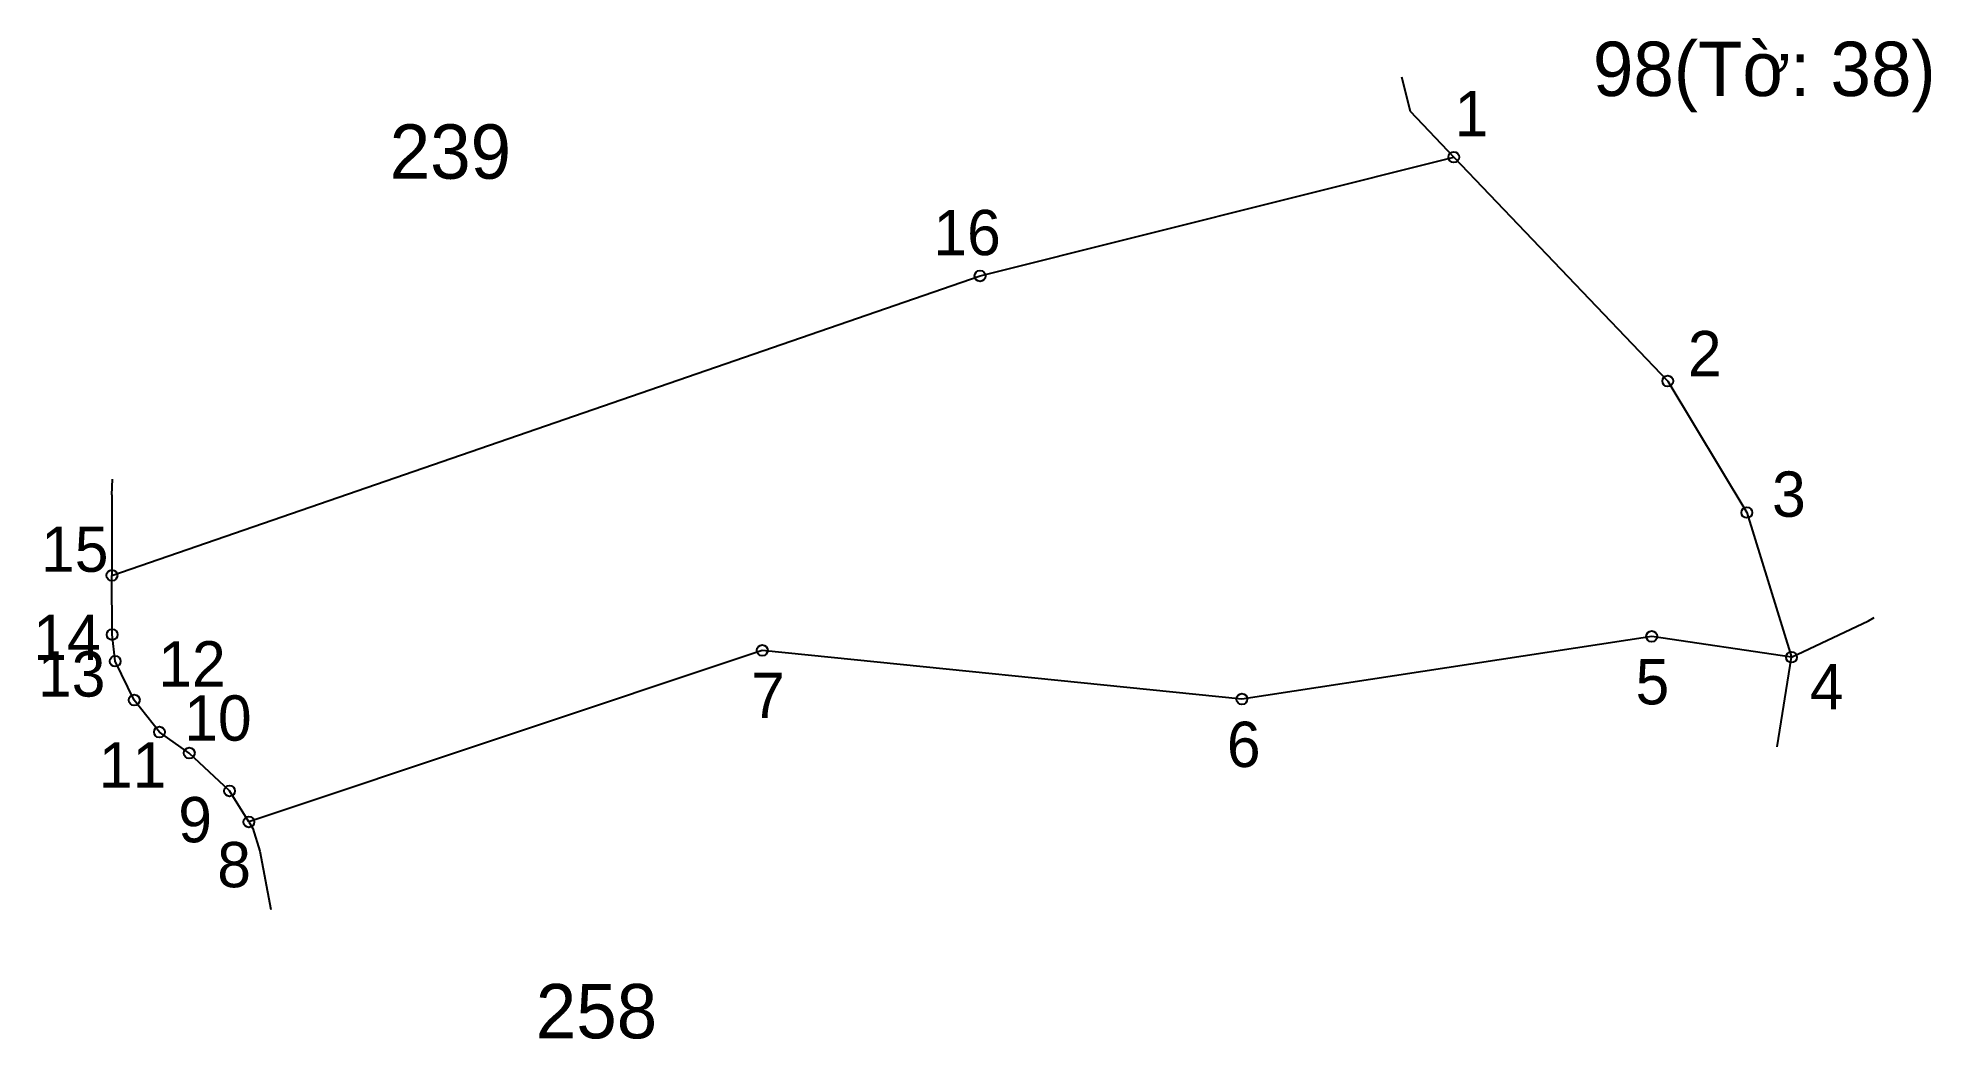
# Model space of a CAD drawing. Extents: x 547566 to 547864, y 1821283 to 1821440.
import ezdxf

# ---------------------------------------------------------------- set-up
doc = ezdxf.new("R2010")
doc.units = 0
for name, color, linetype in [('CanhThua', 7, 'Continuous'), ('MocDinhThua', 7, 'Continuous'), ('NhanTuCan', 7, 'Continuous'), ('RauThua', 7, 'Continuous'), ('SoHieuDinhThua', 7, 'Continuous')]:
    doc.layers.add(name, color=color, linetype=linetype)

msp = doc.modelspace()

# ---------------------------------------------------------------- linework, layer by layer
at = {"layer": 'CanhThua'}
for p, q in [((547714.66, 1821403.01), (547789.22, 1821421.71)), ((547789.22, 1821421.71), (547822.89, 1821386.46)), ((547578.06, 1821355.88), (547714.66, 1821403.01)), ((547822.89, 1821386.46), (547835.33, 1821365.77)), ((547835.33, 1821365.77), (547842.36, 1821343)), ((547578.09, 1821346.56), (547578.06, 1821355.88)), ((547578.57, 1821342.37), (547578.09, 1821346.56)), ((547820.37, 1821346.28), (547755.87, 1821336.42)), ((547842.36, 1821343), (547820.37, 1821346.28)), ((547581.57, 1821336.26), (547578.57, 1821342.37)), ((547680.4, 1821344.08), (547599.6, 1821317.07)), ((547755.87, 1821336.42), (547680.4, 1821344.08)), ((547585.53, 1821331.22), (547581.57, 1821336.26)), ((547590.22, 1821327.91), (547585.53, 1821331.22)), ((547596.56, 1821321.95), (547590.22, 1821327.91)), ((547599.6, 1821317.07), (547596.56, 1821321.95))]:
    msp.add_line(p, q, dxfattribs=at)
at = {"layer": 'MocDinhThua'}
for centre in [(547789.22, 1821421.71), (547714.66, 1821403.01), (547822.89, 1821386.46), (547835.33, 1821365.77), (547578.06, 1821355.88), (547578.09, 1821346.56), (547680.4, 1821344.08), (547820.37, 1821346.28), (547578.57, 1821342.37), (547842.36, 1821343), (547581.57, 1821336.26), (547755.87, 1821336.42), (547585.53, 1821331.22), (547590.22, 1821327.91), (547596.56, 1821321.95), (547599.6, 1821317.07)]:
    msp.add_circle(centre, 0.856, dxfattribs=at)
at = {"layer": 'RauThua'}
for p, q in [((547780.97, 1821434.34), (547782.33, 1821428.93)), ((547780.97, 1821434.34), (547782.33, 1821428.93)), ((547782.33, 1821428.93), (547789.22, 1821421.71)), ((547782.33, 1821428.93), (547789.22, 1821421.71)), ((547578.02, 1821368.57), (547578.15, 1821371)), ((547578.02, 1821368.57), (547578.06, 1821355.88)), ((547842.36, 1821343), (547854.48, 1821348.71)), ((547854.48, 1821348.71), (547855.36, 1821349.24)), ((547840.13, 1821328.91), (547842.36, 1821343)), ((547599.6, 1821317.07), (547600.25, 1821316.02)), ((547600.25, 1821316.02), (547601.33, 1821312.47)), ((547601.33, 1821312.47), (547603.05, 1821303.29))]:
    msp.add_line(p, q, dxfattribs=at)

# ---------------------------------------------------------------- texts
at = {"layer": 'NhanTuCan'}
for s, p in [('98(Tờ: 38)', (547811.11, 1821431.33)), ('239', (547621.77, 1821418.31)), ('258', (547644.76, 1821283.01))]:
    msp.add_text(s, height=8.557, dxfattribs=at).set_placement(p)
at = {"layer": 'SoHieuDinhThua'}
for s, height, p in [('1', 7.13, (547789.35, 1821425)), ('16', 7.131, (547707.32, 1821406.28)), ('2', 7.13, (547826.05, 1821387.22)), ('3', 7.13, (547839.3, 1821365.11)), ('15', 7.131, (547566.9, 1821356.44)), ('14', 7.131, (547565.67, 1821342.57)), ('12', 7.131, (547585.35, 1821338.39)), ('13', 7.131, (547566.42, 1821336.8)), ('5', 7.13, (547817.82, 1821335.58)), ('4', 7.13, (547845.24, 1821334.79)), ('7', 7.13, (547678.65, 1821333.42)), ('10', 7.131, (547589.43, 1821329.87)), ('6', 7.13, (547753.51, 1821325.72)), ('11', 7.131, (547576, 1821322.49)), ('9', 7.13, (547588.49, 1821313.87)), ('8', 7.13, (547594.63, 1821306.79))]:
    msp.add_text(s, height=height, dxfattribs=at).set_placement(p)

doc.saveas('drawing.dxf')
